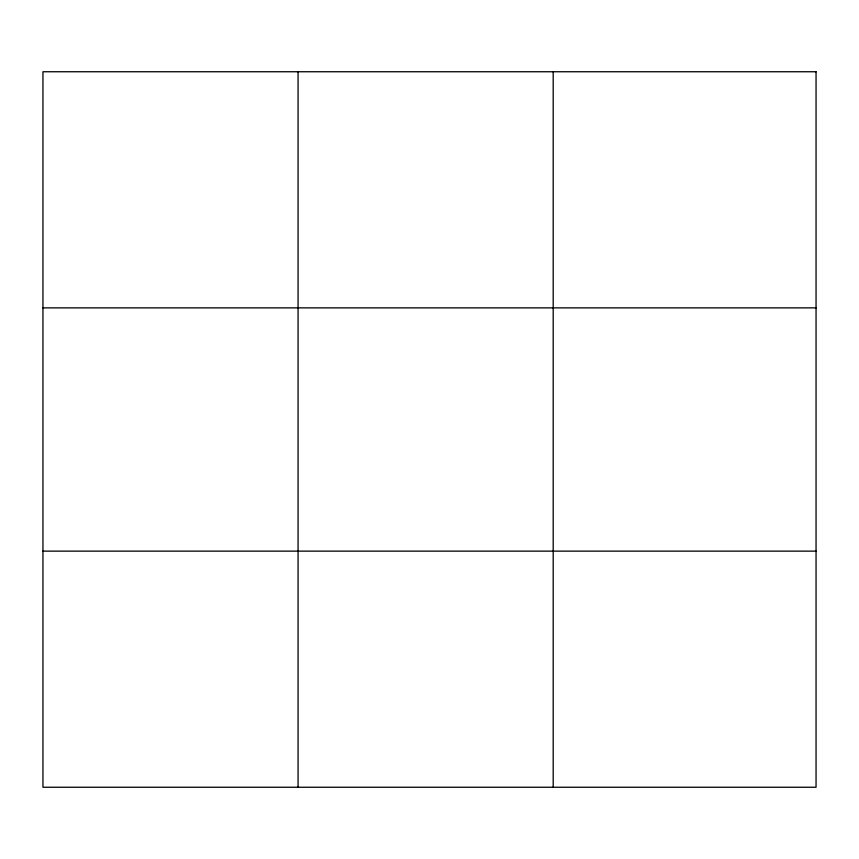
<?xml version="1.0" encoding="UTF-8"?>
<svg xmlns="http://www.w3.org/2000/svg" width="859" height="859" viewBox="0 0 859 859"><rect width="100%" height="100%" fill="white"/><g stroke="black" fill="none" stroke-linecap="round" stroke-linejoin="round"><path stroke-width="1.29" d="M298.073 71.748L298.073 787.252M553.196 71.748L553.196 787.252M42.95 307.866L816.05 307.866M42.95 551.134L816.05 551.134M816.05 71.748L816.05 787.252L42.95 787.252L42.95 71.748L816.05 71.748"/></g></svg>
